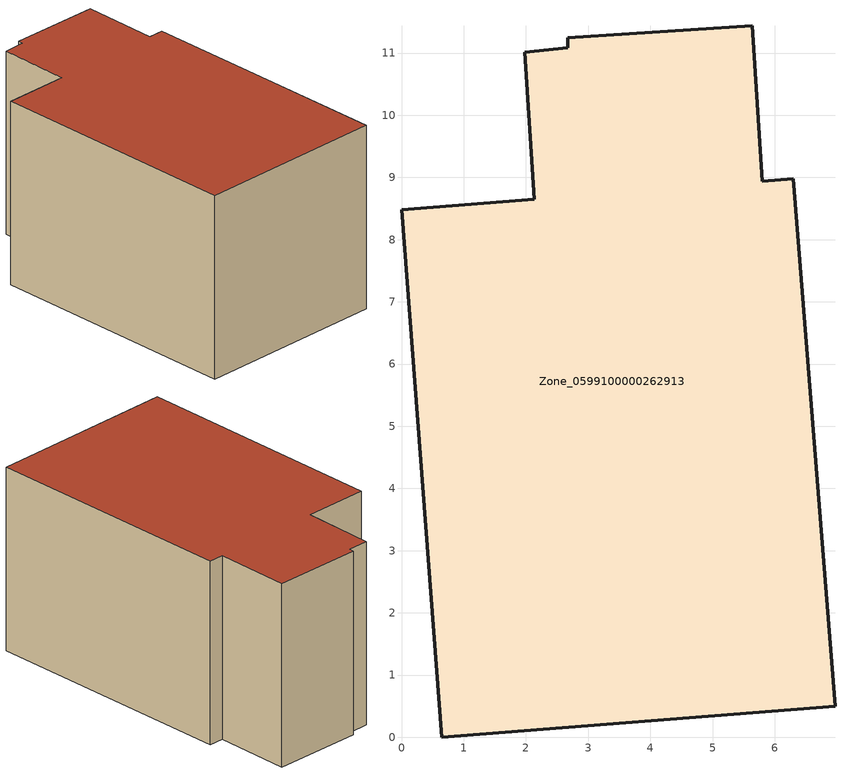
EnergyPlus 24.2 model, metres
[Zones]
Zone_0599100000262913
 floor ground (C_G): 2.67,11.25 5.64,11.44 5.8,8.94 6.3,8.98 6.97,0.49 0.65,0 0,8.48 2.13,8.65 1.98,11.01 2.67,11.08 z0
 wall outside (C_F): 0.65,0 6.97,0.49 6.3,8.98 5.8,8.94 5.64,11.44 2.67,11.25 2.67,11.08 1.98,11.01 2.13,8.65 0,8.48 0.65,0 z0:6.12
 roof outside (C_R): 5.64,11.44 2.67,11.25 2.67,11.08 1.98,11.01 2.13,8.65 0,8.48 0.65,0 6.97,0.49 6.3,8.98 5.8,8.94 z6.12
[BUILDING]
Pand.0599100000262913: North Axis=0; Terrain=City; Loads Convergence Tolerance Value=0.04; Temperature Convergence Tolerance Value=0.4; Solar Distribution=FullExterior; Maximum Number of Warmup Days=25; Minimum Number of Warmup Days=1
[Site:Location]
Rotterdam.The.Hague.AP_ZH_NLD Design_Conditions: Latitude=51.96; Longitude=4.45; Time Zone=1; Elevation=-4.5
[SITE:GROUNDTEMPERATURE:BUILDINGSURFACE]
18, 18, 18, 18, 18, 18, 18, 18, 18, 18, 18, 18
[MATERIAL] Thermal Absorptance=0.9; Solar Absorptance=0.7; Visible Absorptance=0.7
Name | Roughness | Thickness | Conductivity | Density | Specific Heat
G.TI.1946-1964 | MediumSmooth | 0.15 | 1 | 540 | 1210
F.TI.1946-1964 | Rough | 0.3 | 0.857143 | 1920 | 840
R.TI.1946-1964 | MediumRough | 0.2 | 0.277778 | 1500 | 1000
[CONSTRUCTION]
C_G: G.TI.1946-1964
C_F: F.TI.1946-1964
C_R: R.TI.1946-1964
[ZONE]
Zone_0599100000262913: Type=1; Multiplier=1; Ceiling Height=Autocalculate; Volume=Autocalculate; Floor Area=autocalculate; Part of Total Floor Area=Yes
[ZONEINFILTRATION:DESIGNFLOWRATE]
Infil_Zone_0599100000262913: Zone or ZoneList or Space or SpaceList=Zone_0599100000262913; Schedule=AlwaysOn; Design Flow Rate Calculation Method=Flow/Area; Flow Rate per Floor Area=0.003; Constant Term Coefficient=1; Temperature Term Coefficient=0; Velocity Term Coefficient=0; Velocity Squared Term Coefficient=0
[HVACTEMPLATE:ZONE:IDEALLOADSAIRSYSTEM]
Zone_0599100000262913: Maximum Heating Supply Air Temperature=50; Minimum Cooling Supply Air Temperature=13; Maximum Heating Supply Air Humidity Ratio=0.0156; Minimum Cooling Supply Air Humidity Ratio=0.0077; Heating Limit=NoLimit; Cooling Limit=NoLimit; Dehumidification Control Type=ConstantSensibleHeatRatio; Cooling Sensible Heat Ratio=0.7; Dehumidification Setpoint=60; Humidification Control Type=None; Humidification Setpoint=30; Outdoor Air Method=None; Outdoor Air Flow Rate per Person=0.00944; Outdoor Air Flow Rate per Zone Floor Area=0; Outdoor Air Flow Rate per Zone=0; Demand Controlled Ventilation Type=None; Outdoor Air Economizer Type=NoEconomizer; Heat Recovery Type=None; Sensible Heat Recovery Effectiveness=0.7; Latent Heat Recovery Effectiveness=0.65
[ZONECONTROL:THERMOSTAT]
ThermostatControl_Zone_0599100000262913: Zone or ZoneList=Zone_0599100000262913; Control Type Schedule=DualSetpointControlType; Control 1=Thermostat_Zone_0599100000262913; Temperature Difference Between Cutout And Setpoint=0
[THERMOSTATSETPOINT:DUALSETPOINT]
Thermostat_Zone_0599100000262913: Heating Setpoint Temperature Schedule=HeatingSetpoint_Zone_0599100000262913; Cooling Setpoint Temperature Schedule=CoolingSetpoint_Zone_0599100000262913
[SCHEDULE:COMPACT]
HeatingSetpoint_Zone_0599100000262913: Through: 12/31, For: AllDays, Until: 24:00, 21
CoolingSetpoint_Zone_0599100000262913: Through: 12/31, For: AllDays, Until: 24:00, 24
DualSetpointControlType: Through: 12/31, For: AllDays, Until: 24:00, 4
AlwaysOn: Through: 12/31, For: AllDays, Until: 24:00, 1
